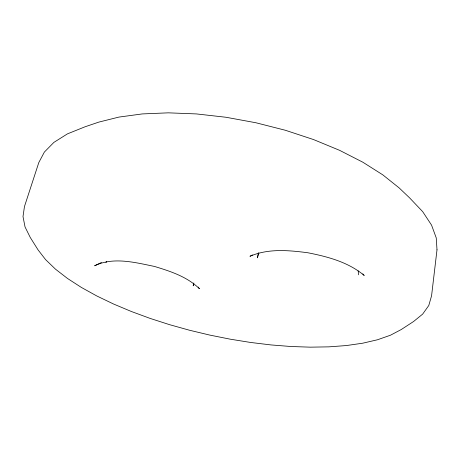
<?xml version="1.0" encoding="UTF-8"?>
<svg xmlns="http://www.w3.org/2000/svg" width="460" height="460" viewBox="0 0 460 460"><rect width="100%" height="100%" fill="white"/><g stroke="black" fill="none" stroke-linecap="round" stroke-linejoin="round"><path stroke-width="0.69" d="M193.562 283.188L193.229 285.804L193.879 283.021M258.399 252.885L257.387 257.813L258.877 252.96M105.909 262.625L106.72 261.476M252.488 254.943L249.97 256.289C268.163 248.36 288.673 250.251 307.832 252.758C327.744 256.674 348.381 262.125 364.222 275.477L362.813 273.895M101.493 262.47L94.651 265.771C113.287 256.668 135.159 262.482 154.439 266.432C170.441 271.279 187.243 276.73 199.421 288.742L198.185 287.034M358.156 270.854L358.576 274.81M437 249.826L431.578 295.734L428.789 305.503L422.654 314.117L413.551 321.528L401.223 329.555L390.442 335.225L377.499 339.767L362.721 343.2L346.409 345.552L328.842 346.857L310.27 347.162L290.927 346.506L271.026 344.931L250.757 342.481L230.31 339.192L209.858 335.104L189.572 330.257L169.619 324.685L150.178 318.429L131.434 311.523L113.568 304.025L96.807 295.97L81.368 287.425L67.505 278.461L55.476 269.152L45.575 259.607L38.094 249.935L30.285 237.504L25.047 226.958L23 216.556L24.472 206.511L38.795 162.587L44.367 152.076L53.883 142.399L67.453 133.866L85.077 126.776L98.756 122.124L118.916 117.087L142.278 113.925L168.343 112.838L196.483 113.93L225.935 117.254L255.846 122.745L285.327 130.255L313.507 139.552L339.578 150.322L362.865 162.225L382.835 174.875L399.13 187.898L409.567 197.84L422.705 211.675L431.56 225.124L436.247 237.918L437 249.826"/></g></svg>
